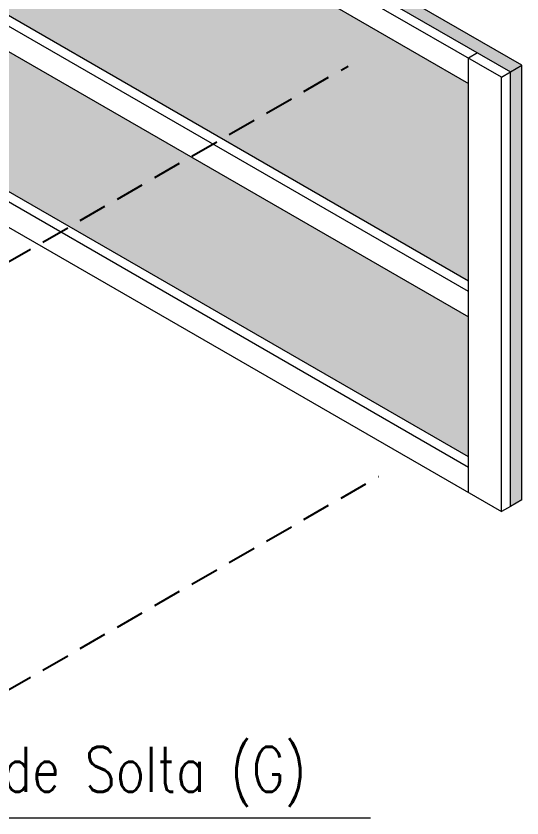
# Model space of a CAD drawing. Extents: x -20676 to 4767, y -817 to 13976.
# Drawn here: x -14678.8 to -14566.9, y 7768.4 to 7946.1 of the extents above; entities that cross this region are included whole.
import ezdxf
from ezdxf.enums import TextEntityAlignment as Align

# ---------------------------------------------------------------- set-up
doc = ezdxf.new("R2010")
doc.units = 0
doc.linetypes.add('HIDDEN', pattern=[9.524999999999995, 6.349999999999998, -3.174999999999998])
doc.layers.get('0').update_dxf_attribs({"lineweight": 13})
for name, color, linetype, lineweight in [('Concreto', 251, 'HIDDEN', 25), ('Demarcação 1', 252, 'Continuous', 9), ('Demarcação 2', 254, 'Continuous', 9), ('MADEIRA', 3, 'Continuous', 13)]:
    doc.layers.add(name, color=color, linetype=linetype, lineweight=lineweight)
doc.styles.add('ROMANS', font='romans.shx')
doc.dimstyles.new('1x', dxfattribs={"dimtxt": 8, "dimasz": 5, "dimexe": 7, "dimexo": 5, "dimgap": 4, "dimtad": 1, "dimdec": 1, "dimdsep": 46, "dimtxsty": 'Standard', "dimblk": 'DOT', "dimcen": 0.09, "dimclrd": 4, "dimclre": 4, "dimclrt": 2, "dimadec": 0, "dimazin": 2, "dimtfac": 1, "dimtdec": 1, "dimtmove": 0, "dimatfit": 3, "dimldrblk": 'DOT', "dimfxl": 0, "dimtolj": 1, "dimtzin": 0, "dimlwd": 9, "dimlwe": 9, "dimarcsym": 0})

# ---------------------------------------------------------------- blocks, each defined once
blk = doc.blocks.new('_Dot')
at = {"color": 0, "linetype": 'ByBlock', "lineweight": -2}
blk.add_line((-0.5, 0), (-1, 0), dxfattribs=at)
at = {"color": 0, "linetype": 'ByBlock', "const_width": 0.5}
blk.add_lwpolyline([(-0.25, 0, 1), (0.25, 0, 1)], format="xyb", close=True, dxfattribs=at)
blk = doc.blocks.new('DOT')
at = {"color": 0, "linetype": 'ByBlock'}
blk.add_line((-0.5, 0), (-1, 0), dxfattribs=at)
at = {"color": 0, "linetype": 'ByBlock', "const_width": 0.5}
blk.add_lwpolyline([(-0.25, 0, 1), (0.25, 0, 1)], format="xyb", close=True, dxfattribs=at)

msp = doc.modelspace()

# ---------------------------------------------------------------- hatches: boundary and pattern name
at = {"layer": 'Demarcação 1'}
h = msp.add_hatch(color=256, dxfattribs=at)
h.dxf.hatch_style = 1
h.paths.add_polyline_path([(-14588.49689560639, 7944.711326170655), (-14569.40501251426, 7933.688622328164), (-14566.8594281022, 7935.158316173765), (-14791.50725248508, 8064.85879805418), (-14794.05283689725, 8063.389104208503)])
h = msp.add_hatch(color=256, dxfattribs=at)
h.dxf.hatch_style = 1
h.paths.add_polyline_path([(-14569.40501251426, 7837.423675436497), (-14566.8594281022, 7838.893369282174), (-14566.8594281022, 7935.158316173765), (-14569.40501251426, 7933.688622328164)])
at = {"layer": 'Demarcação 2'}
h = msp.add_hatch(color=256, dxfattribs=at)
h.dxf.hatch_style = 1
h.paths.add_polyline_path([(-14789.20309463608, 8052.679703131682), (-14789.20309463608, 8008.870366740246), (-14578.67962590587, 7887.324585398412), (-14578.67962590587, 7931.133921789864)])
h.paths.add_polyline_path([(-14789.20309463608, 8000.960965663602), (-14789.20309463608, 7969.924157317218), (-14578.67962590587, 7848.378375974966), (-14578.67962590587, 7879.415184321379)])

# ---------------------------------------------------------------- linework, layer by layer
at = {"extrusion": (-1e-16, 0.816496580927726, 0.5773502691896261)}
for p, q in [((-14566.8594281022, 7935.158316173769), (-14791.50725248508, 8064.858798054183)), ((-14794.05283689725, 8063.389104208507), (-14569.40501251426, 7933.688622328167)), ((-14569.40501251426, 7933.688622328167), (-14566.8594281022, 7935.158316173769)), ((-14566.8594281022, 7838.89336928209), (-14566.8594281022, 7935.158316173769)), ((-14569.40501251426, 7837.423675436501), (-14569.40501251426, 7933.688622328167)), ((-14569.40501251426, 7837.423675436501), (-14569.40501251426, 7933.688622328167)), ((-14566.8594281022, 7844.037297742258), (-14566.8594281022, 7846.97668543361)), ((-14566.8594281022, 7840.363063128101), (-14566.8594281022, 7844.037297742258)), ((-14566.8594281022, 7838.893369282177), (-14569.40501251426, 7837.423675436501))]:
    msp.add_line(p, q, dxfattribs=at)
at = {"layer": 'Concreto', "linetype": 'HIDDEN'}
for p, q in [((-14681.14288274908, 7891.222140554504), (-14605.35188471438, 7934.980093672018)), ((-14681.14288274908, 7796.42688750882), (-14598.59502591675, 7844.085914871863))]:
    msp.add_line(p, q, dxfattribs=at)
at = {"layer": 'MADEIRA'}
for p, q in [((-14571.40501251426, 7932.533921789862), (-14796.05283689737, 8062.234403670174)), ((-14796.05283689737, 8056.634403670168), (-14578.67962590587, 7931.133921789868)), ((-14578.67962590587, 7885.015184321444), (-14791.20309463608, 8007.715666201944)), ((-14578.67962590587, 7887.324585398415), (-14789.20309463608, 8008.87036674025)), ((-14791.20309463608, 8002.115666201938), (-14578.67962590587, 7879.415184321453)), ((-14578.67962590587, 7846.068974898331), (-14796.05283689737, 7971.56945677882)), ((-14578.67962590587, 7848.378375974969), (-14789.20309463608, 7969.924157317222)), ((-14796.05283689737, 7965.969456778814), (-14571.40501251426, 7836.268974898168)), ((-14569.40501251426, 7837.423675436501), (-14571.40501251426, 7836.268974898168))]:
    msp.add_line(p, q, dxfattribs=at)
at = {"layer": 'MADEIRA', "extrusion": (5e-16, 0.8164965809277259, 0.577350269189626)}
for p, q in [((-14576.67962590622, 7937.888622328177), (-14578.67962590587, 7936.733921789861)), ((-14578.67962590587, 7840.468974898167), (-14578.67962590587, 7936.733921789861)), ((-14571.40501251426, 7932.533921789862), (-14569.40501251426, 7933.688622328167)), ((-14571.40501251426, 7836.268974898168), (-14571.40501251426, 7932.533921789862))]:
    msp.add_line(p, q, dxfattribs=at)

# ---------------------------------------------------------------- texts
at = {"color": 2, "linetype": 'Continuous', "style": 'ROMANS', "width": 0.8}
msp.add_text('Grade Solta (G) ', height=10, dxfattribs=at).set_placement((-14699.97813749149, 7779.208329443896), align=Align.MIDDLE_LEFT)

# ---------------------------------------------------------------- leaders
at = {"color": 0}
msp.add_leader([(-14703.25764733075, 7802.581230487533), (-14703.25764733075, 7768.420139194659), (-14600.37946345336, 7768.420139194659)], dimstyle='1x', override={"dimgap": 4, "dimtad": 0, "dimldrblk": 'DOT'}, dxfattribs=at)

doc.saveas('drawing.dxf')
